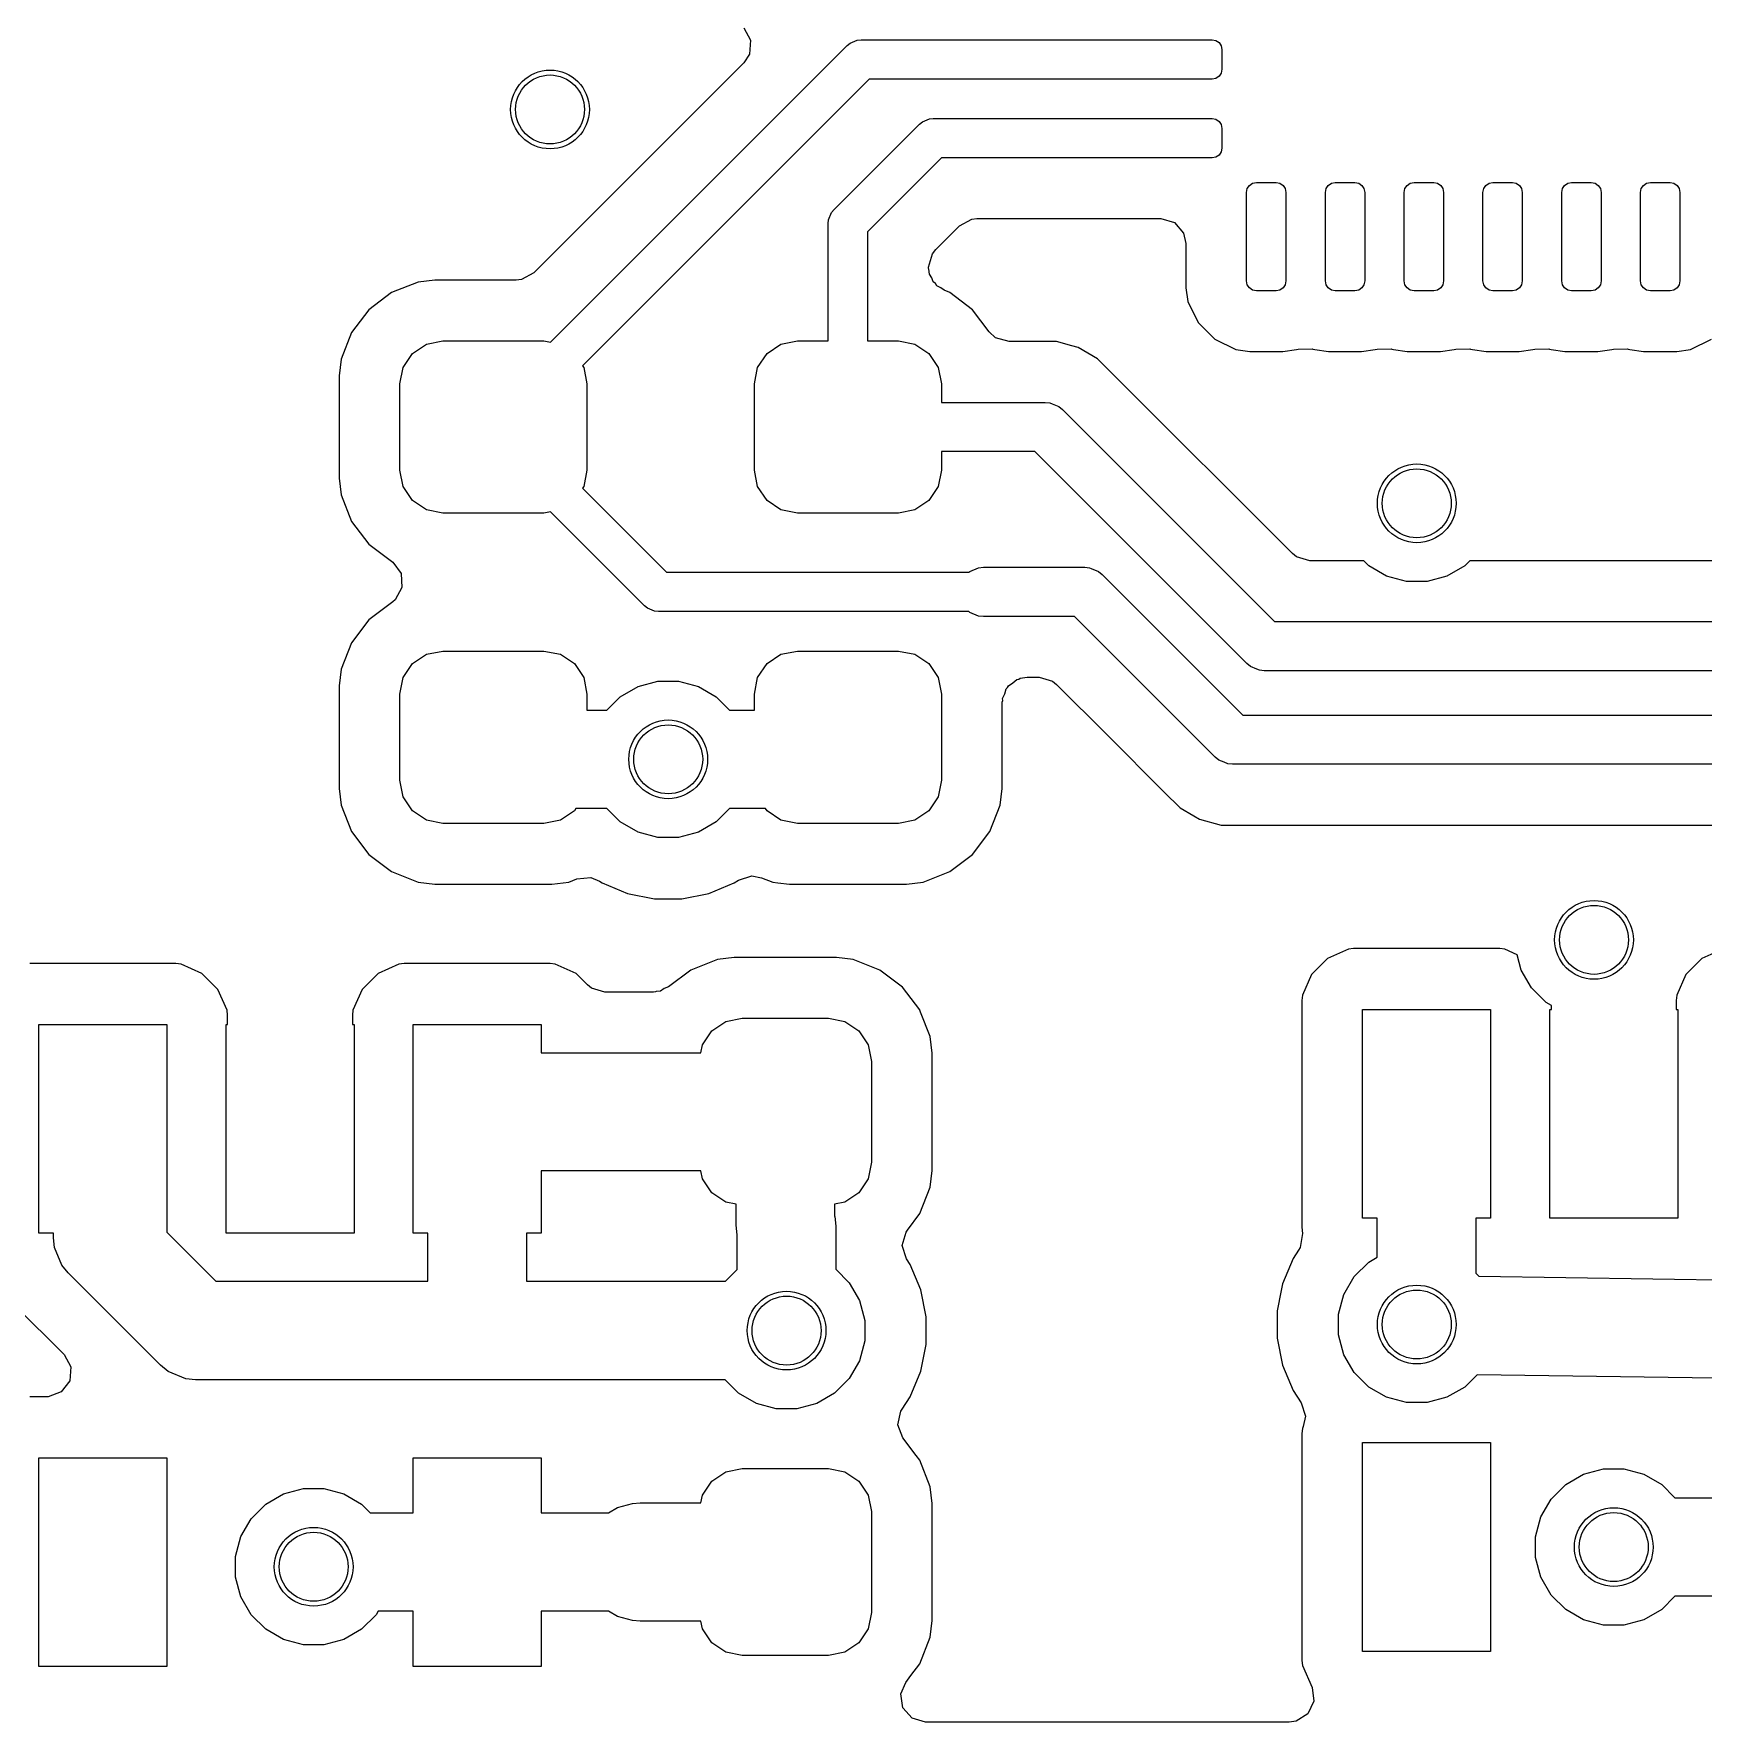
# Model space of a CAD drawing. Extents: x 5.6 to 7.02, y -4.13 to -3.58.
# Drawn here: x 5.9181 to 6.2517, y -4.1287 to -3.7912 of the extents above; entities that cross this region are included whole.
import ezdxf

# ---------------------------------------------------------------- set-up
doc = ezdxf.new("R2010")
doc.units = 0
doc.header["$MEASUREMENT"] = 0
doc.layers.add('BLACK', color=7, linetype='CONTINUOUS')

msp = doc.modelspace()

# ---------------------------------------------------------------- linework, layer by layer
at = {"layer": 'BLACK', "linetype": 'CONTINUOUS'}
for p, q in [((6.05999, -3.78998), (6.06133, -3.79243)), ((6.02134, -3.85282), (6.08064, -3.79352)), ((6.06133, -3.79243), (6.06113, -3.79522)), ((6.08064, -3.79352), (6.08124, -3.79303)), ((6.08124, -3.79303), (6.08266, -3.79244)), ((6.08266, -3.79244), (6.08343, -3.79236)), ((6.08343, -3.79236), (6.14472, -3.79236)), ((6.14472, -3.79236), (6.15358, -3.79236)), ((6.15358, -3.79236), (6.15434, -3.79251)), ((6.15434, -3.79251), (6.15497, -3.79294)), ((6.15497, -3.79294), (6.1554, -3.79358)), ((6.1554, -3.79358), (6.15555, -3.79433)), ((6.05999, -3.79699), (6.01802, -3.83896)), ((6.06113, -3.79522), (6.05999, -3.79699)), ((6.15555, -3.79433), (6.15555, -3.79827)), ((6.08506, -3.80024), (6.02776, -3.85753)), ((6.13587, -3.80024), (6.08506, -3.80024)), ((6.15358, -3.80024), (6.13587, -3.80024)), ((6.15434, -3.80009), (6.15358, -3.80024)), ((6.15497, -3.79966), (6.15434, -3.80009)), ((6.1554, -3.79902), (6.15497, -3.79966)), ((6.15555, -3.79827), (6.1554, -3.79902)), ((6.07802, -3.82633), (6.09509, -3.80926)), ((6.09509, -3.80926), (6.09569, -3.80877)), ((6.09569, -3.80877), (6.09711, -3.80819)), ((6.09711, -3.80819), (6.09787, -3.80811)), ((6.09787, -3.80811), (6.14472, -3.80811)), ((6.14472, -3.80811), (6.15358, -3.80811)), ((6.15358, -3.80811), (6.15434, -3.80826)), ((6.15434, -3.80826), (6.15497, -3.80869)), ((6.15497, -3.80869), (6.1554, -3.80933)), ((6.1554, -3.80933), (6.15555, -3.81008)), ((6.15555, -3.81008), (6.15555, -3.81402)), ((6.15555, -3.81402), (6.1554, -3.81477)), ((6.0995, -3.81598), (6.08474, -3.83074)), ((6.13587, -3.81598), (6.0995, -3.81598)), ((6.15358, -3.81598), (6.13587, -3.81598)), ((6.15434, -3.81583), (6.15358, -3.81598)), ((6.15497, -3.81541), (6.15434, -3.81583)), ((6.1554, -3.81477), (6.15497, -3.81541)), ((6.16105, -3.82148), (6.16169, -3.82106)), ((6.16169, -3.82106), (6.16244, -3.82091)), ((6.16244, -3.82091), (6.16638, -3.82091)), ((6.16638, -3.82091), (6.16713, -3.82106)), ((6.16713, -3.82106), (6.16777, -3.82148)), ((6.1768, -3.82148), (6.17744, -3.82106)), ((6.17744, -3.82106), (6.17819, -3.82091)), ((6.17819, -3.82091), (6.18213, -3.82091)), ((6.18213, -3.82091), (6.18288, -3.82106)), ((6.18288, -3.82106), (6.18352, -3.82148)), ((6.19255, -3.82148), (6.19318, -3.82106)), ((6.19318, -3.82106), (6.19394, -3.82091)), ((6.19394, -3.82091), (6.19787, -3.82091)), ((6.19787, -3.82091), (6.19863, -3.82106)), ((6.19863, -3.82106), (6.19927, -3.82148)), ((6.20829, -3.82148), (6.20893, -3.82106)), ((6.20893, -3.82106), (6.20969, -3.82091)), ((6.20969, -3.82091), (6.21362, -3.82091)), ((6.21362, -3.82091), (6.21438, -3.82106)), ((6.21438, -3.82106), (6.21501, -3.82148)), ((6.22404, -3.82148), (6.22468, -3.82106)), ((6.22468, -3.82106), (6.22543, -3.82091)), ((6.22543, -3.82091), (6.22937, -3.82091)), ((6.22937, -3.82091), (6.23012, -3.82106)), ((6.23012, -3.82106), (6.23076, -3.82148)), ((6.23979, -3.82148), (6.24043, -3.82106)), ((6.24043, -3.82106), (6.24118, -3.82091)), ((6.24118, -3.82091), (6.24512, -3.82091)), ((6.24512, -3.82091), (6.24587, -3.82106)), ((6.24587, -3.82106), (6.24651, -3.82148)), ((6.16047, -3.82287), (6.16062, -3.82212)), ((6.16047, -3.84059), (6.16047, -3.82287)), ((6.16062, -3.82212), (6.16105, -3.82148)), ((6.16777, -3.82148), (6.1682, -3.82212)), ((6.1682, -3.82212), (6.16835, -3.82287)), ((6.16835, -3.82287), (6.16835, -3.84059)), ((6.17622, -3.82287), (6.17637, -3.82212)), ((6.17622, -3.84059), (6.17622, -3.82287)), ((6.17637, -3.82212), (6.1768, -3.82148)), ((6.18352, -3.82148), (6.18394, -3.82212)), ((6.18394, -3.82212), (6.18409, -3.82287)), ((6.18409, -3.82287), (6.18409, -3.84059)), ((6.19197, -3.82287), (6.19212, -3.82212)), ((6.19197, -3.84059), (6.19197, -3.82287)), ((6.19212, -3.82212), (6.19255, -3.82148)), ((6.19927, -3.82148), (6.19969, -3.82212)), ((6.19969, -3.82212), (6.19984, -3.82287)), ((6.19984, -3.82287), (6.19984, -3.84059)), ((6.20772, -3.82287), (6.20787, -3.82212)), ((6.20772, -3.84059), (6.20772, -3.82287)), ((6.20787, -3.82212), (6.20829, -3.82148)), ((6.21501, -3.82148), (6.21544, -3.82212)), ((6.21544, -3.82212), (6.21559, -3.82287)), ((6.21559, -3.82287), (6.21559, -3.84059)), ((6.22346, -3.82287), (6.22361, -3.82212)), ((6.22346, -3.84059), (6.22346, -3.82287)), ((6.22361, -3.82212), (6.22404, -3.82148)), ((6.23076, -3.82148), (6.23119, -3.82212)), ((6.23119, -3.82212), (6.23134, -3.82287)), ((6.23134, -3.82287), (6.23134, -3.84059)), ((6.23921, -3.82287), (6.23936, -3.82212)), ((6.23921, -3.84059), (6.23921, -3.82287)), ((6.23936, -3.82212), (6.23979, -3.82148)), ((6.24651, -3.82148), (6.24694, -3.82212)), ((6.24694, -3.82212), (6.24709, -3.82287)), ((6.24709, -3.82287), (6.24709, -3.84059)), ((6.07695, -3.82835), (6.07753, -3.82693)), ((6.07753, -3.82693), (6.07802, -3.82633)), ((6.07687, -3.82911), (6.07695, -3.82835)), ((6.07687, -3.85256), (6.07687, -3.82911)), ((6.08474, -3.83074), (6.08474, -3.85256)), ((6.09834, -3.83432), (6.10308, -3.82958)), ((6.10308, -3.82958), (6.10554, -3.82824)), ((6.10554, -3.82824), (6.10659, -3.82813)), ((6.10659, -3.82813), (6.13453, -3.82813)), ((6.13453, -3.82813), (6.14337, -3.82813)), ((6.14337, -3.82813), (6.14605, -3.82892)), ((6.14605, -3.82892), (6.14788, -3.83103)), ((6.14788, -3.83103), (6.14833, -3.83309)), ((6.09768, -3.83515), (6.09834, -3.83432)), ((6.14833, -3.83309), (6.14833, -3.84193)), ((6.09689, -3.83783), (6.09768, -3.83515)), ((6.09689, -3.83785), (6.09689, -3.83783)), ((6.0969, -3.83811), (6.09689, -3.83785)), ((5.99489, -3.84081), (5.98958, -3.84291)), ((5.99823, -3.84041), (5.99489, -3.84081)), ((5.99489, -3.84081), (5.99489, -3.84081)), ((6.01451, -3.84041), (5.99823, -3.84041)), ((6.01557, -3.8403), (6.01451, -3.84041)), ((6.01802, -3.83896), (6.01557, -3.8403)), ((6.09695, -3.83825), (6.0969, -3.83811)), ((6.09709, -3.83924), (6.09695, -3.83825)), ((6.09755, -3.83995), (6.09709, -3.83924)), ((6.09782, -3.84074), (6.09755, -3.83995)), ((6.09829, -3.8411), (6.09782, -3.84074)), ((6.0986, -3.84159), (6.09829, -3.8411)), ((6.16062, -3.84134), (6.16047, -3.84059)), ((6.16835, -3.84059), (6.1682, -3.84134)), ((6.17637, -3.84134), (6.17622, -3.84059)), ((6.18409, -3.84059), (6.18394, -3.84134)), ((6.19212, -3.84134), (6.19197, -3.84059)), ((6.19984, -3.84059), (6.19969, -3.84134)), ((6.20787, -3.84134), (6.20772, -3.84059)), ((6.21559, -3.84059), (6.21544, -3.84134)), ((6.22361, -3.84134), (6.22346, -3.84059)), ((6.23134, -3.84059), (6.23119, -3.84134)), ((6.23936, -3.84134), (6.23921, -3.84059)), ((6.24709, -3.84059), (6.24694, -3.84134)), ((5.98958, -3.84291), (5.98504, -3.84636)), ((5.98958, -3.84291), (5.98958, -3.84291)), ((6.09937, -3.84194), (6.0986, -3.84159)), ((6.10003, -3.84246), (6.09937, -3.84194)), ((6.10116, -3.84291), (6.10003, -3.84246)), ((6.10116, -3.84291), (6.10116, -3.84291)), ((6.10116, -3.84291), (6.10116, -3.84291)), ((6.10571, -3.84636), (6.10116, -3.84291)), ((6.14833, -3.84193), (6.14873, -3.84467)), ((6.14873, -3.84467), (6.14873, -3.84467)), ((6.14873, -3.84467), (6.1508, -3.84891)), ((6.16105, -3.84198), (6.16062, -3.84134)), ((6.16169, -3.84241), (6.16105, -3.84198)), ((6.16244, -3.84256), (6.16169, -3.84241)), ((6.16638, -3.84256), (6.16244, -3.84256)), ((6.16713, -3.84241), (6.16638, -3.84256)), ((6.16777, -3.84198), (6.16713, -3.84241)), ((6.1682, -3.84134), (6.16777, -3.84198)), ((6.1768, -3.84198), (6.17637, -3.84134)), ((6.17744, -3.84241), (6.1768, -3.84198)), ((6.17819, -3.84256), (6.17744, -3.84241)), ((6.18213, -3.84256), (6.17819, -3.84256)), ((6.18288, -3.84241), (6.18213, -3.84256)), ((6.18352, -3.84198), (6.18288, -3.84241)), ((6.18394, -3.84134), (6.18352, -3.84198)), ((6.19255, -3.84198), (6.19212, -3.84134)), ((6.19318, -3.84241), (6.19255, -3.84198)), ((6.19394, -3.84256), (6.19318, -3.84241)), ((6.19787, -3.84256), (6.19394, -3.84256)), ((6.19863, -3.84241), (6.19787, -3.84256)), ((6.19927, -3.84198), (6.19863, -3.84241)), ((6.19969, -3.84134), (6.19927, -3.84198)), ((6.20829, -3.84198), (6.20787, -3.84134)), ((6.20893, -3.84241), (6.20829, -3.84198)), ((6.20969, -3.84256), (6.20893, -3.84241)), ((6.21362, -3.84256), (6.20969, -3.84256)), ((6.21438, -3.84241), (6.21362, -3.84256)), ((6.21501, -3.84198), (6.21438, -3.84241)), ((6.21544, -3.84134), (6.21501, -3.84198)), ((6.22404, -3.84198), (6.22361, -3.84134)), ((6.22468, -3.84241), (6.22404, -3.84198)), ((6.22543, -3.84256), (6.22468, -3.84241)), ((6.22937, -3.84256), (6.22543, -3.84256)), ((6.23012, -3.84241), (6.22937, -3.84256)), ((6.23076, -3.84198), (6.23012, -3.84241)), ((6.23119, -3.84134), (6.23076, -3.84198)), ((6.23979, -3.84198), (6.23936, -3.84134)), ((6.24043, -3.84241), (6.23979, -3.84198)), ((6.24118, -3.84256), (6.24043, -3.84241)), ((6.24512, -3.84256), (6.24118, -3.84256)), ((6.24587, -3.84241), (6.24512, -3.84256)), ((6.24651, -3.84198), (6.24587, -3.84241)), ((6.24694, -3.84134), (6.24651, -3.84198)), ((5.98504, -3.84636), (5.98159, -3.8509)), ((6.10905, -3.85075), (6.10571, -3.84636)), ((5.98159, -3.8509), (5.9795, -3.85621)), ((5.98159, -3.8509), (5.98159, -3.8509)), ((6.11032, -3.85193), (6.10905, -3.85075)), ((6.1508, -3.84891), (6.15413, -3.85224)), ((5.99376, -3.85508), (5.99656, -3.85321)), ((5.99656, -3.85321), (5.99985, -3.85256)), ((5.99985, -3.85256), (6.02003, -3.85256)), ((6.02003, -3.85256), (6.02134, -3.85282)), ((6.06463, -3.85508), (6.06742, -3.85321)), ((6.06742, -3.85321), (6.07072, -3.85256)), ((6.07072, -3.85256), (6.07687, -3.85256)), ((6.08474, -3.85256), (6.0909, -3.85256)), ((6.0909, -3.85256), (6.09419, -3.85321)), ((6.09419, -3.85321), (6.09699, -3.85508)), ((6.113, -3.85272), (6.11032, -3.85193)), ((6.12247, -3.85272), (6.113, -3.85272)), ((6.12554, -3.85354), (6.12247, -3.85272)), ((6.12247, -3.85272), (6.12247, -3.85272)), ((6.12681, -3.85388), (6.12554, -3.85354)), ((6.12554, -3.85354), (6.12554, -3.85354)), ((6.1307, -3.85613), (6.12681, -3.85388)), ((6.12681, -3.85388), (6.12681, -3.85388)), ((6.12681, -3.85388), (6.12681, -3.85388)), ((6.12681, -3.85388), (6.12681, -3.85388)), ((6.15413, -3.85224), (6.15413, -3.85224)), ((6.15413, -3.85224), (6.15413, -3.85224)), ((6.15413, -3.85224), (6.15836, -3.85431)), ((6.15836, -3.85431), (6.1611, -3.8547)), ((6.1611, -3.8547), (6.1611, -3.8547)), ((6.1611, -3.8547), (6.16772, -3.8547)), ((6.16772, -3.8547), (6.17046, -3.85431)), ((6.16772, -3.8547), (6.16772, -3.8547)), ((6.17046, -3.85431), (6.17082, -3.85419)), ((6.17046, -3.85431), (6.17046, -3.85431)), ((6.17082, -3.85419), (6.17361, -3.85415)), ((6.17361, -3.85415), (6.17375, -3.85419)), ((6.17375, -3.85419), (6.17411, -3.85431)), ((6.17411, -3.85431), (6.17411, -3.85431)), ((6.17411, -3.85431), (6.17685, -3.8547)), ((6.17685, -3.8547), (6.17685, -3.8547)), ((6.17685, -3.8547), (6.18347, -3.8547)), ((6.18347, -3.8547), (6.18621, -3.85431)), ((6.18347, -3.8547), (6.18347, -3.8547)), ((6.18621, -3.85431), (6.18657, -3.85419)), ((6.18621, -3.85431), (6.18621, -3.85431)), ((6.18657, -3.85419), (6.18936, -3.85415)), ((6.18936, -3.85415), (6.1895, -3.85419)), ((6.1895, -3.85419), (6.18985, -3.85431)), ((6.18985, -3.85431), (6.18985, -3.85431)), ((6.18985, -3.85431), (6.1926, -3.8547)), ((6.1926, -3.8547), (6.1926, -3.8547)), ((6.1926, -3.8547), (6.19921, -3.8547)), ((6.19921, -3.8547), (6.20196, -3.85431)), ((6.19921, -3.8547), (6.19921, -3.8547)), ((6.20196, -3.85431), (6.20231, -3.85419)), ((6.20196, -3.85431), (6.20196, -3.85431)), ((6.20231, -3.85419), (6.20511, -3.85415)), ((6.20511, -3.85415), (6.20524, -3.85419)), ((6.20524, -3.85419), (6.2056, -3.85431)), ((6.2056, -3.85431), (6.2056, -3.85431)), ((6.2056, -3.85431), (6.20835, -3.8547)), ((6.20835, -3.8547), (6.20835, -3.8547)), ((6.20835, -3.8547), (6.21496, -3.8547)), ((6.21496, -3.8547), (6.2177, -3.85431)), ((6.21496, -3.8547), (6.21496, -3.8547)), ((6.2177, -3.85431), (6.21771, -3.85431)), ((6.21771, -3.85431), (6.21806, -3.85419)), ((6.21806, -3.85419), (6.22086, -3.85415)), ((6.22086, -3.85415), (6.22099, -3.85419)), ((6.22099, -3.85419), (6.22135, -3.85431)), ((6.22135, -3.85431), (6.22135, -3.85431)), ((6.22135, -3.85431), (6.22409, -3.8547)), ((6.22409, -3.8547), (6.22409, -3.8547)), ((6.22409, -3.8547), (6.23071, -3.8547)), ((6.23071, -3.8547), (6.23345, -3.85431)), ((6.23071, -3.8547), (6.23071, -3.8547)), ((6.23345, -3.85431), (6.23381, -3.85419)), ((6.23345, -3.85431), (6.23345, -3.85431)), ((6.23381, -3.85419), (6.23661, -3.85415)), ((6.23661, -3.85415), (6.23674, -3.85419)), ((6.23674, -3.85419), (6.2371, -3.85431)), ((6.2371, -3.85431), (6.2371, -3.85431)), ((6.2371, -3.85431), (6.23984, -3.8547)), ((6.23984, -3.8547), (6.23984, -3.8547)), ((6.23984, -3.8547), (6.24646, -3.8547)), ((6.24646, -3.8547), (6.2492, -3.85431)), ((6.24646, -3.8547), (6.24646, -3.8547)), ((6.2492, -3.85431), (6.25343, -3.85224)), ((5.9795, -3.85621), (5.97909, -3.85955)), ((5.9795, -3.85621), (5.9795, -3.85621)), ((5.99124, -3.86117), (5.9919, -3.85788)), ((5.9919, -3.85788), (5.99376, -3.85508)), ((6.02776, -3.85753), (6.02799, -3.85788)), ((6.02799, -3.85788), (6.02864, -3.86117)), ((6.06211, -3.86117), (6.06276, -3.85788)), ((6.06276, -3.85788), (6.06463, -3.85508)), ((6.09699, -3.85508), (6.09885, -3.85788)), ((6.09885, -3.85788), (6.09951, -3.86117)), ((6.13416, -3.85959), (6.1307, -3.85613)), ((6.1307, -3.85613), (6.1307, -3.85613)), ((5.97909, -3.85955), (5.97909, -3.88002)), ((5.99124, -3.8784), (5.99124, -3.86117)), ((6.02864, -3.86117), (6.02864, -3.8784)), ((6.06211, -3.8784), (6.06211, -3.86117)), ((6.09951, -3.86117), (6.09951, -3.86486)), ((6.16963, -3.89506), (6.13416, -3.85959)), ((6.13416, -3.85959), (6.13416, -3.85959)), ((6.09951, -3.86486), (6.12022, -3.86486)), ((6.12022, -3.86486), (6.12118, -3.86496)), ((6.12118, -3.86496), (6.12118, -3.86496)), ((6.12118, -3.86496), (6.12165, -3.86515)), ((6.12165, -3.86515), (6.12295, -3.86569)), ((6.12295, -3.86569), (6.12295, -3.86569)), ((6.12295, -3.86569), (6.1237, -3.8663)), ((6.1237, -3.8663), (6.16606, -3.90866)), ((6.11818, -3.8747), (6.09951, -3.8747)), ((6.09951, -3.8747), (6.09951, -3.8784)), ((6.16054, -3.91706), (6.11818, -3.8747)), ((5.9919, -3.88169), (5.99124, -3.8784)), ((6.02864, -3.8784), (6.02799, -3.88169)), ((6.06276, -3.88169), (6.06211, -3.8784)), ((6.09951, -3.8784), (6.09885, -3.88169)), ((5.97909, -3.88002), (5.9795, -3.88336)), ((5.99376, -3.88449), (5.9919, -3.88169)), ((6.02799, -3.88169), (6.02776, -3.88203)), ((6.06463, -3.88449), (6.06276, -3.88169)), ((6.09885, -3.88169), (6.09699, -3.88449)), ((5.9795, -3.88336), (5.9795, -3.88336)), ((5.9795, -3.88336), (5.98159, -3.88866)), ((5.99656, -3.88635), (5.99376, -3.88449)), ((6.02776, -3.88203), (6.0309, -3.88517)), ((6.0309, -3.88517), (6.04454, -3.89882)), ((6.06742, -3.88635), (6.06463, -3.88449)), ((6.09699, -3.88449), (6.09419, -3.88635)), ((5.99985, -3.88701), (5.99656, -3.88635)), ((6.02003, -3.88701), (5.99985, -3.88701)), ((6.02134, -3.88675), (6.02003, -3.88701)), ((6.02533, -3.89074), (6.02134, -3.88675)), ((6.07072, -3.88701), (6.06742, -3.88635)), ((6.0909, -3.88701), (6.07072, -3.88701)), ((6.09419, -3.88635), (6.0909, -3.88701)), ((5.98159, -3.88866), (5.98159, -3.88867)), ((5.98159, -3.88867), (5.98504, -3.89321)), ((6.04013, -3.90554), (6.02533, -3.89074)), ((5.98504, -3.89321), (5.98981, -3.89683)), ((6.17046, -3.89573), (6.16963, -3.89506)), ((5.98981, -3.89683), (5.99148, -3.89908)), ((6.10499, -3.89882), (6.10514, -3.89866)), ((6.10514, -3.89866), (6.10691, -3.89793)), ((6.10691, -3.89793), (6.10787, -3.89783)), ((6.10787, -3.89783), (6.12814, -3.89783)), ((6.12814, -3.89783), (6.1291, -3.89793)), ((6.1291, -3.89793), (6.1291, -3.89793)), ((6.1291, -3.89793), (6.1294, -3.89805)), ((6.1294, -3.89805), (6.13087, -3.89866)), ((6.13087, -3.89866), (6.13087, -3.89866)), ((6.13087, -3.89866), (6.13162, -3.89928)), ((6.17314, -3.89652), (6.17046, -3.89573)), ((6.18388, -3.89652), (6.17314, -3.89652)), ((6.1849, -3.89753), (6.18388, -3.89652)), ((6.18846, -3.89959), (6.1849, -3.89753)), ((6.20407, -3.89753), (6.20051, -3.89959)), ((6.20509, -3.89652), (6.20407, -3.89753)), ((6.27436, -3.89652), (6.20509, -3.89652)), ((5.99166, -3.90187), (5.9903, -3.90432)), ((5.99148, -3.89908), (5.99166, -3.90187)), ((6.04454, -3.89882), (6.10499, -3.89882)), ((6.13162, -3.89928), (6.1597, -3.92736)), ((6.19243, -3.90065), (6.18846, -3.89959)), ((6.19654, -3.90065), (6.19243, -3.90065)), ((6.20051, -3.89959), (6.19654, -3.90065)), ((5.98981, -3.90474), (5.98504, -3.90836)), ((5.9903, -3.90432), (5.98981, -3.90474)), ((5.98504, -3.90836), (5.98159, -3.91291)), ((6.04073, -3.90603), (6.04013, -3.90554)), ((6.04214, -3.90662), (6.04073, -3.90603)), ((6.04291, -3.90669), (6.04214, -3.90662)), ((6.10499, -3.90669), (6.04291, -3.90669)), ((6.10514, -3.90685), (6.10499, -3.90669)), ((6.10691, -3.90758), (6.10514, -3.90685)), ((6.10787, -3.90768), (6.10691, -3.90758)), ((6.1261, -3.90768), (6.10787, -3.90768)), ((6.15418, -3.93576), (6.1261, -3.90768)), ((6.16606, -3.90866), (6.35082, -3.90866)), ((5.98159, -3.91291), (5.9795, -3.91822)), ((5.98159, -3.91291), (5.98159, -3.91291)), ((5.99376, -3.91709), (5.99656, -3.91522)), ((5.99656, -3.91522), (5.99985, -3.91457)), ((5.99985, -3.91457), (6.02003, -3.91457)), ((6.02003, -3.91457), (6.02333, -3.91522)), ((6.02333, -3.91522), (6.02612, -3.91709)), ((6.06463, -3.91709), (6.06742, -3.91522)), ((6.06742, -3.91522), (6.07072, -3.91457)), ((6.07072, -3.91457), (6.0909, -3.91457)), ((6.0909, -3.91457), (6.09419, -3.91522)), ((6.09419, -3.91522), (6.09699, -3.91709)), ((5.9795, -3.91822), (5.97909, -3.92155)), ((5.9795, -3.91822), (5.9795, -3.91822)), ((5.9919, -3.91988), (5.99376, -3.91709)), ((6.02612, -3.91709), (6.02799, -3.91988)), ((6.06276, -3.91988), (6.06463, -3.91709)), ((6.09699, -3.91709), (6.09885, -3.91988)), ((6.16128, -3.91767), (6.16054, -3.91706)), ((6.16254, -3.91819), (6.16128, -3.91767)), ((6.16128, -3.91767), (6.16128, -3.91767)), ((6.16306, -3.91841), (6.16254, -3.91819)), ((6.16402, -3.9185), (6.16306, -3.91841)), ((6.16306, -3.91841), (6.16306, -3.91841)), ((6.35285, -3.9185), (6.16402, -3.9185)), ((5.97909, -3.92155), (5.97909, -3.94203)), ((5.99124, -3.92318), (5.9919, -3.91988)), ((6.02799, -3.91988), (6.02864, -3.92318)), ((6.0353, -3.92373), (6.03886, -3.92167)), ((6.03886, -3.92167), (6.04283, -3.92061)), ((6.04283, -3.92061), (6.04694, -3.92061)), ((6.04694, -3.92061), (6.05091, -3.92167)), ((6.05091, -3.92167), (6.05447, -3.92373)), ((6.06211, -3.92318), (6.06276, -3.91988)), ((6.09885, -3.91988), (6.09951, -3.92318)), ((6.11214, -3.92312), (6.11244, -3.9221)), ((6.11244, -3.9221), (6.11271, -3.92186)), ((6.11271, -3.92186), (6.11287, -3.92153)), ((6.11287, -3.92153), (6.11375, -3.92096)), ((6.11375, -3.92096), (6.11455, -3.92027)), ((6.11455, -3.92027), (6.11497, -3.92018)), ((6.11497, -3.92018), (6.11522, -3.92002)), ((6.11522, -3.92002), (6.11661, -3.91982)), ((6.11661, -3.91982), (6.11901, -3.91982)), ((6.11901, -3.91982), (6.12169, -3.92061)), ((6.12169, -3.92061), (6.12252, -3.92128)), ((6.12252, -3.92128), (6.1326, -3.93135)), ((5.99124, -3.9404), (5.99124, -3.92318)), ((6.02864, -3.92318), (6.02864, -3.92638)), ((6.03264, -3.92638), (6.0353, -3.92373)), ((6.05447, -3.92373), (6.05712, -3.92638)), ((6.06211, -3.92638), (6.06211, -3.92318)), ((6.09951, -3.92318), (6.09951, -3.9404)), ((6.11165, -3.92478), (6.11176, -3.92444)), ((6.11165, -3.94203), (6.11165, -3.92478)), ((6.1117, -3.92408), (6.11214, -3.92312)), ((6.11176, -3.92444), (6.1117, -3.92408)), ((6.02864, -3.92638), (6.03264, -3.92638)), ((6.05712, -3.92638), (6.06211, -3.92638)), ((6.1597, -3.92736), (6.35725, -3.92736)), ((6.1326, -3.93135), (6.14401, -3.94276)), ((6.15493, -3.93638), (6.15418, -3.93576)), ((6.15597, -3.93681), (6.15493, -3.93638)), ((6.15493, -3.93638), (6.15493, -3.93638)), ((6.1567, -3.93711), (6.15597, -3.93681)), ((6.15766, -3.9372), (6.1567, -3.93711)), ((6.1567, -3.93711), (6.1567, -3.93711)), ((6.35929, -3.9372), (6.15766, -3.9372)), ((5.97909, -3.94203), (5.9795, -3.94536)), ((5.9919, -3.9437), (5.99124, -3.9404)), ((6.09951, -3.9404), (6.09885, -3.9437)), ((6.11125, -3.94536), (6.11165, -3.94203)), ((5.9795, -3.94536), (5.9795, -3.94536)), ((5.9795, -3.94536), (5.98159, -3.95067)), ((5.99376, -3.94649), (5.9919, -3.9437)), ((6.09885, -3.9437), (6.09699, -3.94649)), ((6.10916, -3.95067), (6.11125, -3.94536)), ((6.14401, -3.94276), (6.14401, -3.94276)), ((6.14401, -3.94276), (6.14718, -3.94594)), ((6.14718, -3.94594), (6.14718, -3.94594)), ((6.14718, -3.94594), (6.14718, -3.94594)), ((6.14718, -3.94594), (6.14992, -3.94752)), ((5.99656, -3.94836), (5.99376, -3.94649)), ((5.99985, -3.94902), (5.99656, -3.94836)), ((6.02003, -3.94902), (5.99985, -3.94902)), ((6.02333, -3.94836), (6.02003, -3.94902)), ((6.02612, -3.94649), (6.02333, -3.94836)), ((6.02641, -3.94606), (6.02612, -3.94649)), ((6.03264, -3.94606), (6.02641, -3.94606)), ((6.0353, -3.94871), (6.03264, -3.94606)), ((6.03886, -3.95077), (6.0353, -3.94871)), ((6.05447, -3.94871), (6.05091, -3.95077)), ((6.05712, -3.94606), (6.05447, -3.94871)), ((6.06434, -3.94606), (6.05712, -3.94606)), ((6.06463, -3.94649), (6.06434, -3.94606)), ((6.06742, -3.94836), (6.06463, -3.94649)), ((6.07072, -3.94902), (6.06742, -3.94836)), ((6.0909, -3.94902), (6.07072, -3.94902)), ((6.09419, -3.94836), (6.0909, -3.94902)), ((6.09699, -3.94649), (6.09419, -3.94836)), ((6.14992, -3.94752), (6.15108, -3.94819)), ((6.15108, -3.94819), (6.15542, -3.94935)), ((5.98159, -3.95067), (5.98159, -3.95067)), ((5.98159, -3.95067), (5.98504, -3.95522)), ((6.04283, -3.95183), (6.03886, -3.95077)), ((6.04694, -3.95183), (6.04283, -3.95183)), ((6.05091, -3.95077), (6.04694, -3.95183)), ((6.10571, -3.95522), (6.10916, -3.95067)), ((6.15542, -3.94935), (6.15542, -3.94935)), ((6.15542, -3.94935), (6.15542, -3.94935)), ((6.15542, -3.94935), (6.36154, -3.94935)), ((5.98504, -3.95522), (5.98958, -3.95867)), ((6.10116, -3.95867), (6.10571, -3.95522)), ((5.98958, -3.95867), (5.98958, -3.95867)), ((5.98958, -3.95867), (5.99323, -3.9601)), ((6.09586, -3.96076), (6.10116, -3.95867)), ((5.99323, -3.9601), (5.99489, -3.96076)), ((5.99489, -3.96076), (5.99823, -3.96116)), ((5.99823, -3.96116), (5.99823, -3.96116)), ((5.99823, -3.96116), (6.02165, -3.96116)), ((6.02165, -3.96116), (6.02499, -3.96076)), ((6.02165, -3.96116), (6.02165, -3.96116)), ((6.02499, -3.96076), (6.02661, -3.96012)), ((6.02661, -3.96012), (6.02939, -3.95987)), ((6.02939, -3.95987), (6.03118, -3.96061)), ((6.03118, -3.96061), (6.03167, -3.96094)), ((6.03167, -3.96094), (6.03167, -3.96094)), ((6.03167, -3.96094), (6.03167, -3.96094)), ((6.03167, -3.96094), (6.03167, -3.96094)), ((6.03167, -3.96094), (6.03675, -3.96304)), ((6.05302, -3.96304), (6.05809, -3.96094)), ((6.05809, -3.96094), (6.05895, -3.96037)), ((6.05895, -3.96037), (6.06161, -3.95953)), ((6.06161, -3.95953), (6.06352, -3.95988)), ((6.06352, -3.95988), (6.06576, -3.96076)), ((6.06576, -3.96076), (6.06576, -3.96076)), ((6.06576, -3.96076), (6.06681, -3.96089)), ((6.06681, -3.96089), (6.06909, -3.96116)), ((6.06909, -3.96116), (6.06909, -3.96116)), ((6.06909, -3.96116), (6.09252, -3.96116)), ((6.09252, -3.96116), (6.09586, -3.96076)), ((6.09252, -3.96116), (6.09252, -3.96116)), ((6.03675, -3.96304), (6.03675, -3.96304)), ((6.03675, -3.96304), (6.03675, -3.96304)), ((6.03675, -3.96304), (6.04213, -3.96411)), ((6.04213, -3.96411), (6.04213, -3.96411)), ((6.04213, -3.96411), (6.04763, -3.96411)), ((6.04763, -3.96411), (6.05302, -3.96304)), ((6.04763, -3.96411), (6.04763, -3.96411)), ((6.05471, -3.97625), (6.04941, -3.97834)), ((6.05805, -3.97585), (6.05471, -3.97625)), ((6.05471, -3.97625), (6.05471, -3.97625)), ((6.07852, -3.97585), (6.05805, -3.97585)), ((6.05805, -3.97585), (6.05805, -3.97585)), ((6.08186, -3.97625), (6.07852, -3.97585)), ((6.07852, -3.97585), (6.07852, -3.97585)), ((6.08717, -3.97834), (6.08186, -3.97625)), ((6.08186, -3.97625), (6.08186, -3.97625)), ((6.17668, -3.97603), (6.17347, -3.97924)), ((6.18083, -3.97419), (6.17668, -3.97603)), ((6.17668, -3.97603), (6.17668, -3.97603)), ((6.18185, -3.97407), (6.18083, -3.97419)), ((6.18083, -3.97419), (6.18083, -3.97419)), ((6.21107, -3.97407), (6.18185, -3.97407)), ((6.18185, -3.97407), (6.18185, -3.97407)), ((6.21208, -3.97419), (6.21107, -3.97407)), ((6.21107, -3.97407), (6.21107, -3.97407)), ((6.21455, -3.97528), (6.21208, -3.97419)), ((6.21208, -3.97419), (6.21208, -3.97419)), ((6.21537, -3.97835), (6.21455, -3.97528)), ((6.25148, -3.97603), (6.24827, -3.97924)), ((6.25564, -3.97419), (6.25148, -3.97603)), ((6.25148, -3.97603), (6.25148, -3.97603)), ((5.9465, -3.97707), (5.91728, -3.97707)), ((5.94751, -3.97718), (5.9465, -3.97707)), ((5.9465, -3.97707), (5.9465, -3.97707)), ((5.95167, -3.97902), (5.94751, -3.97718)), ((5.94751, -3.97718), (5.94751, -3.97718)), ((5.95488, -3.98223), (5.95167, -3.97902)), ((5.95167, -3.97902), (5.95167, -3.97902)), ((5.98691, -3.97902), (5.9837, -3.98223)), ((5.99107, -3.97718), (5.98691, -3.97902)), ((5.98691, -3.97902), (5.98691, -3.97902)), ((5.99208, -3.97707), (5.99107, -3.97718)), ((5.99107, -3.97718), (5.99107, -3.97718)), ((6.0213, -3.97707), (5.99208, -3.97707)), ((5.99208, -3.97707), (5.99208, -3.97707)), ((6.02232, -3.97718), (6.0213, -3.97707)), ((6.0213, -3.97707), (6.0213, -3.97707)), ((6.02647, -3.97902), (6.02232, -3.97718)), ((6.02232, -3.97718), (6.02232, -3.97718)), ((6.02874, -3.98128), (6.02647, -3.97902)), ((6.02647, -3.97902), (6.02647, -3.97902)), ((6.04941, -3.97834), (6.04494, -3.98173)), ((6.04941, -3.97834), (6.04941, -3.97834)), ((6.09172, -3.98179), (6.08717, -3.97834)), ((6.08717, -3.97834), (6.08717, -3.97834)), ((6.17347, -3.97924), (6.17163, -3.98339)), ((6.17347, -3.97924), (6.17347, -3.97924)), ((6.21743, -3.98191), (6.21537, -3.97835)), ((6.24827, -3.97924), (6.24644, -3.98339)), ((6.24827, -3.97924), (6.24827, -3.97924)), ((5.95671, -3.98638), (5.95488, -3.98223)), ((5.95488, -3.98223), (5.95488, -3.98223)), ((5.95488, -3.98223), (5.95488, -3.98223)), ((5.9837, -3.98223), (5.98187, -3.98638)), ((5.9837, -3.98223), (5.9837, -3.98223)), ((6.02956, -3.98195), (6.02874, -3.98128)), ((6.03224, -3.98274), (6.02956, -3.98195)), ((6.04194, -3.98274), (6.03224, -3.98274)), ((6.04233, -3.98272), (6.04194, -3.98274)), ((6.0425, -3.98266), (6.04233, -3.98272)), ((6.04334, -3.98254), (6.0425, -3.98266)), ((6.0441, -3.98205), (6.04334, -3.98254)), ((6.04494, -3.98173), (6.0441, -3.98205)), ((6.09516, -3.98633), (6.09172, -3.98179)), ((6.22033, -3.98482), (6.21743, -3.98191)), ((5.95683, -3.9874), (5.95671, -3.98638)), ((5.95671, -3.98638), (5.95671, -3.98638)), ((5.98187, -3.98638), (5.98175, -3.9874)), ((5.98187, -3.98638), (5.98187, -3.98638)), ((6.09516, -3.98634), (6.09516, -3.98633)), ((6.09533, -3.98675), (6.09516, -3.98634)), ((6.17163, -3.98339), (6.17152, -3.98441)), ((6.17152, -3.98441), (6.17152, -4.02977)), ((6.17163, -3.98339), (6.17163, -3.98339)), ((6.18366, -4.02795), (6.18366, -3.98622)), ((6.18366, -3.98622), (6.20925, -3.98622)), ((6.20925, -3.98622), (6.20925, -4.02795)), ((6.2214, -3.98543), (6.22033, -3.98482)), ((6.22106, -4.02795), (6.22106, -3.98622)), ((6.22106, -3.98622), (6.2214, -3.98622)), ((6.2214, -3.98622), (6.2214, -3.98543)), ((6.24644, -3.98339), (6.24632, -3.98441)), ((6.24632, -3.98441), (6.24632, -3.98622)), ((6.24632, -3.98622), (6.24665, -3.98622)), ((6.24644, -3.98339), (6.24644, -3.98339)), ((6.24665, -3.98622), (6.24665, -4.02795)), ((5.91909, -4.03094), (5.91909, -3.98921)), ((5.91909, -3.98921), (5.94469, -3.98921)), ((5.94469, -3.98921), (5.94469, -4.03077)), ((5.9565, -4.03094), (5.9565, -3.98921)), ((5.9565, -3.98921), (5.95683, -3.98921)), ((5.95683, -3.98921), (5.95683, -3.9874)), ((5.95683, -3.9874), (5.95683, -3.9874)), ((5.98175, -3.9874), (5.98175, -3.98921)), ((5.98175, -3.98921), (5.98209, -3.98921)), ((5.98209, -3.98921), (5.98209, -4.03094)), ((5.9939, -4.03094), (5.9939, -3.98921)), ((5.9939, -3.98921), (6.01949, -3.98921)), ((6.01949, -3.98921), (6.01949, -3.99488)), ((6.05359, -3.99051), (6.05638, -3.98865)), ((6.05638, -3.98865), (6.05968, -3.98799)), ((6.05968, -3.98799), (6.0769, -3.98799)), ((6.0769, -3.98799), (6.0802, -3.98865)), ((6.0802, -3.98865), (6.08299, -3.99051)), ((6.09726, -3.99164), (6.09533, -3.98675)), ((6.05172, -3.99331), (6.05359, -3.99051)), ((6.08299, -3.99051), (6.08486, -3.99331)), ((6.09766, -3.99498), (6.09726, -3.99164)), ((6.01949, -3.99488), (6.05141, -3.99488)), ((6.05141, -3.99488), (6.05172, -3.99331)), ((6.08486, -3.99331), (6.08551, -3.9966)), ((6.09766, -4.01841), (6.09766, -3.99498)), ((6.08551, -3.9966), (6.08551, -4.01678)), ((6.08551, -4.01678), (6.08486, -4.02008)), ((6.01949, -4.0185), (6.01949, -4.03094)), ((6.05141, -4.0185), (6.01949, -4.0185)), ((6.05172, -4.02008), (6.05141, -4.0185)), ((6.05359, -4.02287), (6.05172, -4.02008)), ((6.08486, -4.02008), (6.08299, -4.02287)), ((6.09726, -4.02174), (6.09766, -4.01841)), ((6.05638, -4.02474), (6.05359, -4.02287)), ((6.08299, -4.02287), (6.0802, -4.02474)), ((6.09516, -4.02705), (6.09726, -4.02174)), ((6.05844, -4.02515), (6.05638, -4.02474)), ((6.05844, -4.02933), (6.05844, -4.02515)), ((6.0802, -4.02474), (6.07813, -4.02515)), ((6.07813, -4.02515), (6.07813, -4.02756)), ((6.05863, -4.03125), (6.05844, -4.02933)), ((6.07813, -4.02756), (6.07816, -4.02763)), ((6.07816, -4.02763), (6.07835, -4.02955)), ((6.07835, -4.02955), (6.07835, -4.03816)), ((6.09241, -4.03072), (6.09268, -4.03033)), ((6.09268, -4.03033), (6.09516, -4.02705)), ((6.17152, -4.02977), (6.17166, -4.03104)), ((6.18661, -4.02795), (6.18366, -4.02795)), ((6.18661, -4.03573), (6.18661, -4.02795)), ((6.20925, -4.02795), (6.2063, -4.02795)), ((6.2063, -4.02795), (6.2063, -4.03894)), ((6.24665, -4.02795), (6.22106, -4.02795)), ((5.92205, -4.03094), (5.91909, -4.03094)), ((5.92205, -4.03189), (5.92205, -4.03094)), ((5.92224, -4.03381), (5.92205, -4.03189)), ((5.94469, -4.03077), (5.95447, -4.04055)), ((5.98209, -4.03094), (5.9565, -4.03094)), ((5.99685, -4.03094), (5.9939, -4.03094)), ((5.99685, -4.04055), (5.99685, -4.03094)), ((6.01949, -4.03094), (6.01654, -4.03094)), ((6.01654, -4.03094), (6.01654, -4.04055)), ((6.05866, -4.03132), (6.05863, -4.03125)), ((6.05866, -4.03824), (6.05866, -4.03132)), ((6.09167, -4.03342), (6.09241, -4.03072)), ((6.0925, -4.03608), (6.09167, -4.03342)), ((6.17166, -4.03104), (6.17119, -4.03379)), ((5.92371, -4.03736), (5.92224, -4.03381)), ((6.09326, -4.03722), (6.0925, -4.03608)), ((6.16977, -4.036), (6.16767, -4.04108)), ((6.17086, -4.03437), (6.16977, -4.036)), ((6.16977, -4.036), (6.16977, -4.036)), ((6.17119, -4.03379), (6.17086, -4.03437)), ((6.18199, -4.03963), (6.1849, -4.03672)), ((6.1849, -4.03672), (6.18661, -4.03573)), ((5.92493, -4.03885), (5.92371, -4.03736)), ((5.92371, -4.03736), (5.92371, -4.03736)), ((5.94343, -4.05735), (5.92493, -4.03885)), ((6.05635, -4.04055), (6.05866, -4.03824)), ((6.07835, -4.03816), (6.08104, -4.04085)), ((6.09537, -4.0423), (6.09326, -4.03722)), ((6.09326, -4.03722), (6.09326, -4.03722)), ((6.17994, -4.04319), (6.18199, -4.03963)), ((6.2063, -4.03894), (6.20691, -4.03956)), ((6.20691, -4.03956), (6.26142, -4.04037)), ((5.95447, -4.04055), (5.99685, -4.04055)), ((6.01654, -4.04055), (6.05635, -4.04055)), ((6.08104, -4.04085), (6.08309, -4.04441)), ((6.09644, -4.04769), (6.09537, -4.0423)), ((6.09537, -4.0423), (6.09537, -4.0423)), ((6.1674, -4.04242), (6.16659, -4.04647)), ((6.16767, -4.04108), (6.1674, -4.04242)), ((6.16767, -4.04108), (6.16767, -4.04108)), ((6.16767, -4.04108), (6.16767, -4.04108)), ((6.17887, -4.04716), (6.17994, -4.04319)), ((5.91429, -4.04539), (5.92412, -4.05521)), ((6.08309, -4.04441), (6.08416, -4.04838)), ((6.16659, -4.04647), (6.16659, -4.04647)), ((6.16659, -4.04647), (6.16659, -4.05196)), ((6.17887, -4.05127), (6.17887, -4.04716)), ((6.08416, -4.04838), (6.08416, -4.05249)), ((6.09644, -4.05318), (6.09644, -4.04769)), ((6.08416, -4.05249), (6.08309, -4.05646)), ((6.09537, -4.05857), (6.09644, -4.05318)), ((6.16659, -4.05196), (6.16767, -4.05735)), ((6.17994, -4.05524), (6.17887, -4.05127)), ((5.92412, -4.05521), (5.92546, -4.05767)), ((5.94493, -4.05858), (5.94343, -4.05735)), ((6.08309, -4.05646), (6.08104, -4.06002)), ((6.16767, -4.05735), (6.16767, -4.05735)), ((6.16767, -4.05735), (6.16767, -4.05735)), ((6.16767, -4.05735), (6.16977, -4.06242)), ((6.18199, -4.0588), (6.17994, -4.05524)), ((5.92526, -4.06045), (5.92358, -4.06269)), ((5.92546, -4.05767), (5.92526, -4.06045)), ((5.94847, -4.06005), (5.94493, -4.05858)), ((5.94493, -4.05858), (5.94493, -4.05858)), ((5.95039, -4.06024), (5.94847, -4.06005)), ((6.00945, -4.06024), (5.95039, -4.06024)), ((6.05627, -4.06024), (6.00945, -4.06024)), ((6.05896, -4.06293), (6.05627, -4.06024)), ((6.08104, -4.06002), (6.07813, -4.06293)), ((6.09326, -4.06365), (6.09537, -4.05857)), ((6.1849, -4.06171), (6.18199, -4.0588)), ((6.20654, -4.05924), (6.20407, -4.06171)), ((6.27308, -4.06024), (6.20654, -4.05924)), ((5.92061, -4.06368), (5.91728, -4.06368)), ((5.92096, -4.06367), (5.92061, -4.06368)), ((5.92358, -4.06269), (5.92096, -4.06367)), ((6.06252, -4.06498), (6.05896, -4.06293)), ((6.07813, -4.06293), (6.07457, -4.06498)), ((6.09161, -4.06612), (6.09326, -4.06365)), ((6.16977, -4.06242), (6.16977, -4.06243)), ((6.16977, -4.06243), (6.17139, -4.06486)), ((6.18846, -4.06376), (6.1849, -4.06171)), ((6.19243, -4.06483), (6.18846, -4.06376)), ((6.20051, -4.06376), (6.19654, -4.06483)), ((6.20407, -4.06171), (6.20051, -4.06376)), ((6.06649, -4.06605), (6.06252, -4.06498)), ((6.0706, -4.06605), (6.06649, -4.06605)), ((6.07457, -4.06498), (6.0706, -4.06605)), ((6.09079, -4.06926), (6.09137, -4.06653)), ((6.09137, -4.06653), (6.09161, -4.06612)), ((6.17139, -4.06486), (6.17223, -4.06752)), ((6.19654, -4.06483), (6.19243, -4.06483)), ((6.09178, -4.07188), (6.09079, -4.06926)), ((6.17163, -4.07001), (6.17152, -4.07102)), ((6.17181, -4.06961), (6.17163, -4.07001)), ((6.17223, -4.06752), (6.17181, -4.06961)), ((6.09447, -4.07542), (6.09178, -4.07188)), ((6.17152, -4.07102), (6.17152, -4.11638)), ((6.18366, -4.11457), (6.18366, -4.07283)), ((6.18366, -4.07283), (6.20925, -4.07283)), ((6.20925, -4.07283), (6.20925, -4.11457)), ((5.91909, -4.11756), (5.91909, -4.07583)), ((5.91909, -4.07583), (5.94469, -4.07583)), ((5.94469, -4.07583), (5.94469, -4.11756)), ((5.9939, -4.08685), (5.9939, -4.07583)), ((5.9939, -4.07583), (6.01949, -4.07583)), ((6.01949, -4.07583), (6.01949, -4.08685)), ((6.09516, -4.07634), (6.09447, -4.07542)), ((6.09726, -4.08164), (6.09516, -4.07634)), ((6.05172, -4.08331), (6.05359, -4.08051)), ((6.05359, -4.08051), (6.05638, -4.07865)), ((6.05638, -4.07865), (6.05968, -4.07799)), ((6.05968, -4.07799), (6.0769, -4.07799)), ((6.0769, -4.07799), (6.0802, -4.07865)), ((6.0802, -4.07865), (6.08299, -4.08051)), ((6.08299, -4.08051), (6.08486, -4.08331)), ((6.22427, -4.08121), (6.22783, -4.07915)), ((6.22783, -4.07915), (6.2318, -4.07809)), ((6.2318, -4.07809), (6.23591, -4.07809)), ((6.23591, -4.07809), (6.23988, -4.07915)), ((6.23988, -4.07915), (6.24345, -4.08121)), ((5.96443, -4.08514), (5.96799, -4.08309)), ((5.96799, -4.08309), (5.97196, -4.08202)), ((5.97196, -4.08202), (5.97607, -4.08202)), ((5.97607, -4.08202), (5.98004, -4.08309)), ((5.98004, -4.08309), (5.9836, -4.08514)), ((6.05141, -4.08488), (6.05172, -4.08331)), ((6.08486, -4.08331), (6.08551, -4.0866)), ((6.09766, -4.08498), (6.09726, -4.08164)), ((6.21931, -4.08767), (6.22136, -4.08411)), ((6.22136, -4.08411), (6.22427, -4.08121)), ((6.24345, -4.08121), (6.2461, -4.08386)), ((6.2461, -4.08386), (6.25846, -4.08386)), ((5.96152, -4.08805), (5.96443, -4.08514)), ((5.9836, -4.08514), (5.98531, -4.08685)), ((5.98531, -4.08685), (5.9939, -4.08685)), ((6.01949, -4.08685), (6.03292, -4.08685)), ((6.03292, -4.08685), (6.03477, -4.08578)), ((6.03477, -4.08578), (6.03775, -4.08498)), ((6.03775, -4.08498), (6.03929, -4.08488)), ((6.03929, -4.08488), (6.05141, -4.08488)), ((6.08551, -4.0866), (6.08551, -4.10678)), ((6.09766, -4.10841), (6.09766, -4.08498)), ((6.21824, -4.09165), (6.21931, -4.08767)), ((5.95947, -4.09161), (5.96152, -4.08805)), ((5.9584, -4.09558), (5.95947, -4.09161)), ((6.21824, -4.09576), (6.21824, -4.09165)), ((5.9584, -4.09969), (5.9584, -4.09558)), ((6.21931, -4.09973), (6.21824, -4.09576)), ((5.95947, -4.10366), (5.9584, -4.09969)), ((6.22136, -4.10329), (6.21931, -4.09973)), ((5.96152, -4.10722), (5.95947, -4.10366)), ((6.22427, -4.10619), (6.22136, -4.10329)), ((6.2461, -4.10354), (6.24345, -4.10619)), ((6.25846, -4.10354), (6.2461, -4.10354)), ((5.96443, -4.11013), (5.96152, -4.10722)), ((5.98651, -4.10722), (5.9836, -4.11013)), ((5.98691, -4.10654), (5.98651, -4.10722)), ((5.9939, -4.10654), (5.98691, -4.10654)), ((5.9939, -4.11756), (5.9939, -4.10654)), ((6.03292, -4.10654), (6.01949, -4.10654)), ((6.01949, -4.10654), (6.01949, -4.11756)), ((6.03477, -4.1076), (6.03292, -4.10654)), ((6.03775, -4.1084), (6.03477, -4.1076)), ((6.08551, -4.10678), (6.08486, -4.11008)), ((6.22783, -4.10825), (6.22427, -4.10619)), ((6.24345, -4.10619), (6.23988, -4.10825)), ((5.96799, -4.11219), (5.96443, -4.11013)), ((5.9836, -4.11013), (5.98004, -4.11219)), ((6.03929, -4.1085), (6.03775, -4.1084)), ((6.05141, -4.1085), (6.03929, -4.1085)), ((6.05172, -4.11008), (6.05141, -4.1085)), ((6.05359, -4.11287), (6.05172, -4.11008)), ((6.08486, -4.11008), (6.08299, -4.11287)), ((6.09726, -4.11174), (6.09766, -4.10841)), ((6.2318, -4.10931), (6.22783, -4.10825)), ((6.23591, -4.10931), (6.2318, -4.10931)), ((6.23988, -4.10825), (6.23591, -4.10931)), ((5.97196, -4.11325), (5.96799, -4.11219)), ((5.97607, -4.11325), (5.97196, -4.11325)), ((5.98004, -4.11219), (5.97607, -4.11325)), ((6.05638, -4.11474), (6.05359, -4.11287)), ((6.08299, -4.11287), (6.0802, -4.11474)), ((6.09516, -4.11705), (6.09726, -4.11174)), ((6.20925, -4.11457), (6.18366, -4.11457)), ((5.94469, -4.11756), (5.91909, -4.11756)), ((6.01949, -4.11756), (5.9939, -4.11756)), ((6.05968, -4.11539), (6.05638, -4.11474)), ((6.0769, -4.11539), (6.05968, -4.11539)), ((6.0802, -4.11474), (6.0769, -4.11539)), ((6.0934, -4.11937), (6.09516, -4.11705)), ((6.17152, -4.11638), (6.17163, -4.1174)), ((6.17163, -4.1174), (6.17163, -4.1174)), ((6.17163, -4.1174), (6.17356, -4.12176)), ((6.09139, -4.12305), (6.09235, -4.12076)), ((6.09235, -4.12076), (6.0934, -4.11937)), ((6.09179, -4.12582), (6.09139, -4.12305)), ((6.17392, -4.12453), (6.17273, -4.12706)), ((6.17356, -4.12176), (6.17392, -4.12453)), ((6.09362, -4.12793), (6.09179, -4.12582)), ((6.0963, -4.12872), (6.09362, -4.12793)), ((6.17273, -4.12706), (6.17036, -4.12854)), ((6.16902, -4.12872), (6.0963, -4.12872)), ((6.17036, -4.12854), (6.16902, -4.12872))]:
    msp.add_line(p, q, dxfattribs=at)
at = {"layer": 'BLACK'}
for centre in [(6.02126, -3.8063), (6.19449, -3.88504), (6.04488, -3.93622), (6.22992, -3.97232), (6.06854, -4.05043), (6.19449, -4.04921), (6.23386, -4.0937), (5.97402, -4.09764)]:
    msp.add_circle(centre, 0.00787, dxfattribs=at)
at = {"layer": 'WHITE'}
for centre in [(6.02126, -3.8063), (6.19449, -3.88504), (6.04488, -3.93622), (6.22992, -3.97232), (6.06854, -4.05043), (6.19449, -4.04921), (6.23386, -4.0937), (5.97402, -4.09764)]:
    msp.add_circle(centre, 0.00689, dxfattribs=at)

doc.saveas('drawing.dxf')
